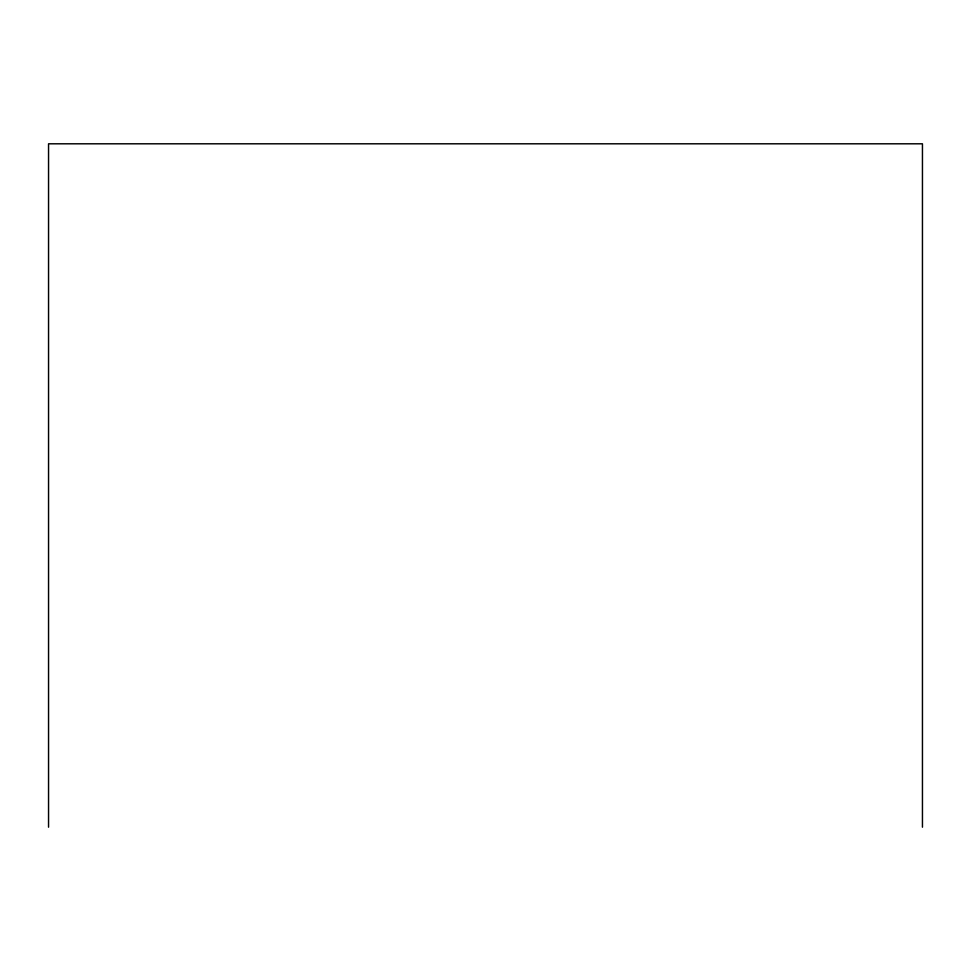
<?xml version="1.0" encoding="UTF-8"?>
<svg xmlns="http://www.w3.org/2000/svg" width="971" height="971" viewBox="0 0 971 971"><rect width="100%" height="100%" fill="white"/><g stroke="black" fill="none" stroke-linecap="round" stroke-linejoin="round"><path stroke-width="1.46" d="M922.45 827.195L922.45 143.805L48.55 143.805L48.55 827.195"/></g></svg>
